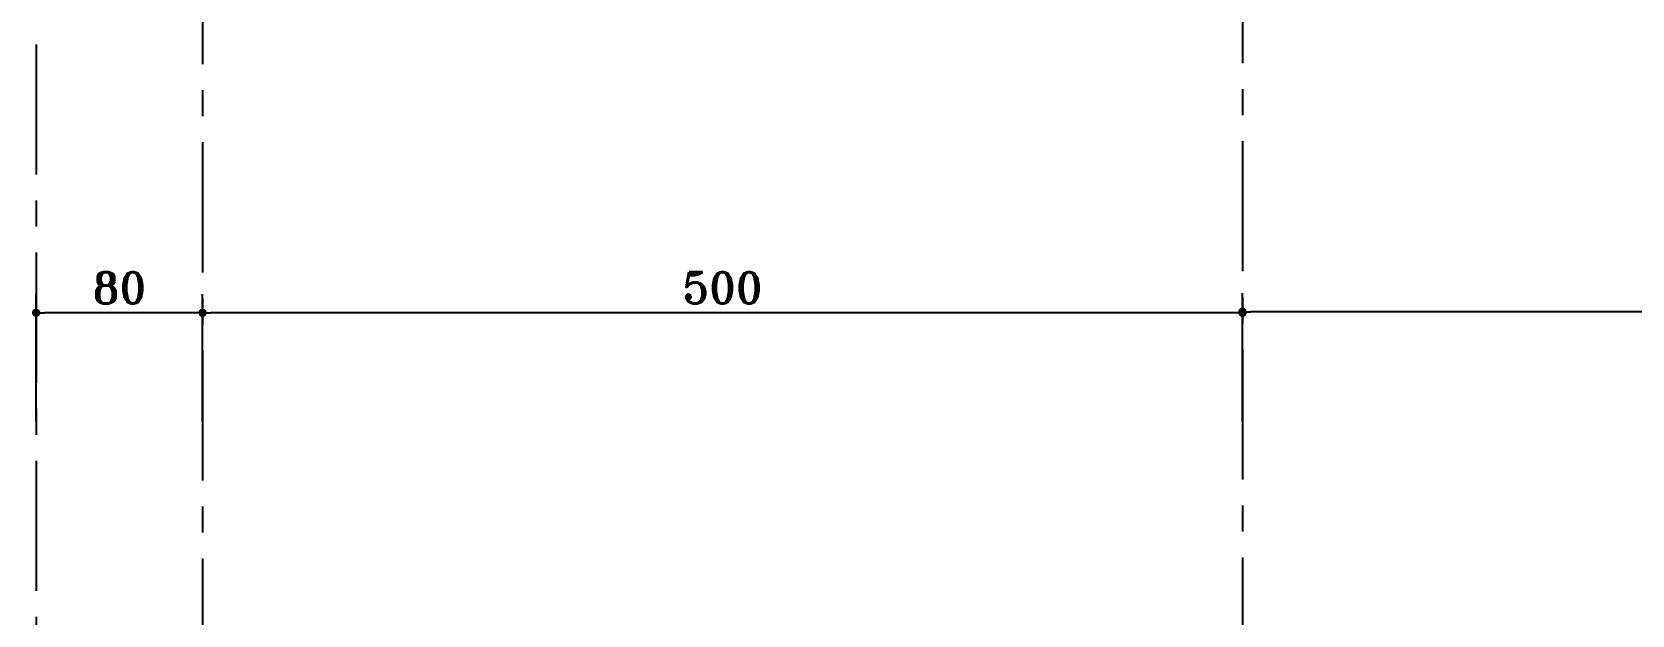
# Model space of a CAD drawing. Header units: inches. Extents: x 460503 to 460688, y 47570 to 48852.
# Drawn here: x 460522.8 to 460538.18, y 47981.71 to 47987.31 of the extents above; entities that cross this region are included whole.
import ezdxf

# ---------------------------------------------------------------- set-up
doc = ezdxf.new("R2010")
doc.units = ezdxf.units.IN
doc.header["$MEASUREMENT"] = 0
doc.linetypes.add('CENTER', pattern=[2, 1.25, -0.25, 0.25, -0.25])
for name, color, linetype in [('AXE', 1, 'CENTER'), ('DIM', 8, 'Continuous'), ('wall', 4, 'Continuous')]:
    doc.layers.add(name, color=color, linetype=linetype)
doc.styles.add('ROMANT', font='romant')
doc.dimstyles.new('1-100', dxfattribs={"dimtxt": 0.3, "dimasz": 0.08, "dimexe": 0.18, "dimexo": 0.0625, "dimgap": 0.09, "dimtad": 1, "dimdec": 0, "dimlfac": 100, "dimdsep": 46, "dimtxsty": 'ROMANT', "dimblk": 'DOT', "dimcen": 0.09, "dimclrd": 1, "dimclre": 1, "dimclrt": 3, "dimadec": 0, "dimazin": 0, "dimtfac": 1, "dimtdec": 0, "dimtix": 1, "dimtofl": 0, "dimtmove": 2, "dimatfit": 3, "dimldrblk": 'DOT', "dimfxl": 1, "dimtolj": 1, "dimarcsym": 0})

# ---------------------------------------------------------------- blocks, each defined once
blk = doc.blocks.new('DOT')
at = {"layer": 'DIM', "color": 0, "linetype": 'ByBlock'}
blk.add_line((-0.5, 0), (-1, 0), dxfattribs=at)
at = {"layer": 'DIM', "color": 0, "linetype": 'ByBlock', "const_width": 0.5}
blk.add_lwpolyline([(-0.25, 0, 1), (0.25, 0, 1)], format="xyb", close=True, dxfattribs=at)
blk = doc.blocks.new('*D408')
at = {"layer": 'Defpoints', "color": 0, "transparency": 16777216}
for p in [(460534.438, 47984.619), (460534.438, 47983.503), (460544.438, 47983.503)]:
    blk.add_point(p, dxfattribs=at)
at = {"layer": 'wall', "color": 1, "lineweight": -2, "transparency": 16777216}
for p, q in [((460534.438, 47983.565), (460534.438, 47984.799)), ((460544.438, 47983.565), (460544.438, 47984.799)), ((460544.358, 47984.619), (460534.518, 47984.619))]:
    blk.add_line(p, q, dxfattribs=at)
at = {"layer": 'wall', "color": 1, "lineweight": -2, "transparency": 16777216, "xscale": 0.08, "yscale": 0.08, "zscale": 0.08}
for p, rotation in [((460534.438, 47984.619), 180.0000000080041), ((460544.438, 47984.619), 8.004077400869392e-09)]:
    blk.add_blockref('DOT', p, dxfattribs=dict(at, rotation=rotation))
at = {"layer": 'wall', "color": 3, "transparency": 16777216, "insert": (460539.438, 47984.859), "char_height": 0.3, "attachment_point": 5, "rotation": 0, "style": 'ROMANT'}
blk.add_mtext('\\A1;500', dxfattribs=at)
blk = doc.blocks.new('_Dot')
at = {"layer": 'DIM', "color": 0, "lineweight": -2}
blk.add_line((-0.5, 0), (-1, 0), dxfattribs=at)
at = {"layer": 'DIM', "color": 0, "const_width": 0.5}
blk.add_lwpolyline([(-0.25, 0, 1), (0.25, 0, 1)], format="xyb", close=True, dxfattribs=at)
blk = doc.blocks.new('*D409')
at = {"layer": 'Defpoints', "color": 0, "transparency": 16777216}
for p in [(460524.438, 47984.609), (460524.438, 47983.503), (460534.438, 47983.503)]:
    blk.add_point(p, dxfattribs=at)
at = {"layer": 'wall', "color": 1, "lineweight": -2, "transparency": 16777216}
for p, q in [((460524.438, 47983.565), (460524.438, 47984.789)), ((460534.438, 47983.565), (460534.438, 47984.789)), ((460534.358, 47984.609), (460524.518, 47984.609))]:
    blk.add_line(p, q, dxfattribs=at)
at = {"layer": 'wall', "color": 1, "lineweight": -2, "transparency": 16777216, "xscale": 0.08, "yscale": 0.08, "zscale": 0.08, "rotation": 180}
blk.add_blockref('DOT', (460524.438, 47984.609), dxfattribs=at)
at = {"layer": 'wall', "color": 1, "lineweight": -2, "transparency": 16777216, "xscale": 0.08, "yscale": 0.08, "zscale": 0.08}
blk.add_blockref('DOT', (460534.438, 47984.609), dxfattribs=at)
at = {"layer": 'wall', "color": 3, "transparency": 16777216, "insert": (460529.438, 47984.849), "char_height": 0.3, "attachment_point": 5, "style": 'ROMANT'}
blk.add_mtext('\\A1;500', dxfattribs=at)
blk = doc.blocks.new('*D419')
at = {"layer": 'Defpoints', "color": 0, "transparency": 16777216}
for p in [(460522.838, 47984.609), (460522.838, 47983.503), (460524.438, 47983.503)]:
    blk.add_point(p, dxfattribs=at)
at = {"layer": 'wall', "color": 1, "lineweight": -2, "transparency": 16777216}
for p, q in [((460522.838, 47983.565), (460522.838, 47984.789)), ((460524.438, 47983.565), (460524.438, 47984.789)), ((460524.358, 47984.609), (460522.918, 47984.609))]:
    blk.add_line(p, q, dxfattribs=at)
at = {"layer": 'wall', "color": 1, "lineweight": -2, "transparency": 16777216, "xscale": 0.08, "yscale": 0.08, "zscale": 0.08, "rotation": 180}
blk.add_blockref('DOT', (460522.838, 47984.609), dxfattribs=at)
at = {"layer": 'wall', "color": 1, "lineweight": -2, "transparency": 16777216, "xscale": 0.08, "yscale": 0.08, "zscale": 0.08}
blk.add_blockref('DOT', (460524.438, 47984.609), dxfattribs=at)
at = {"layer": 'wall', "color": 3, "transparency": 16777216, "insert": (460523.638, 47984.849), "char_height": 0.3, "attachment_point": 5, "style": 'ROMANT'}
blk.add_mtext('\\A1;80', dxfattribs=at)

msp = doc.modelspace()

# ---------------------------------------------------------------- linework, layer by layer
at = {"layer": 'AXE'}
for p, q in [((460524.43802693, 47988.24780612, 0.00499999), (460524.43802693, 47943.82240453, 0.00499999)), ((460534.43802693, 47988.25776545, 0.00499999), (460534.43802693, 47943.83236386, 0.00499999)), ((460522.83802693, 47987.18751718, 0.00499999), (460522.83802693, 47978.24787831, 0.00499999))]:
    msp.add_line(p, q, dxfattribs=at)

# ---------------------------------------------------------------- dimensions: what is measured, and where the dimension line sits
at = {"layer": 'wall'}
for base, p1, p2, text, picture, middle in [((460522.83802693, 47984.60881166, 0.00499999), (460524.43802693, 47983.50297892, 0.00499999), (460522.83802693, 47983.50297892, 0.00499999), '80', '*D419', (460523.63802693, 47984.84881166, 0.00499999)), ((460524.43802693, 47984.60881166, 0.00499999), (460534.43802693, 47983.50297892, 0.00499999), (460524.43802693, 47983.50297892, 0.00499999), '500', '*D409', (460529.43802693, 47984.84881166, 0.00499999))]:
    dim = msp.add_linear_dim(base=base, p1=p1, p2=p2, text=text, dimstyle='1-100', dxfattribs=at)
    dim.commit()
    dim.dimension.update_dxf_attribs({"geometry": picture, "text_midpoint": middle})
dim = msp.add_aligned_dim(p1=(460544.43802693, 47983.50297892, 0.00499999), p2=(460534.43802693, 47983.50297892, 0.00499999), distance=-1.11579207, text='500', dimstyle='1-100', dxfattribs=at)
dim.commit()
dim.dimension.update_dxf_attribs({"geometry": '*D408', "text_midpoint": (460539.43802693, 47984.85877099, 0.00499999)})

doc.saveas('drawing.dxf')
